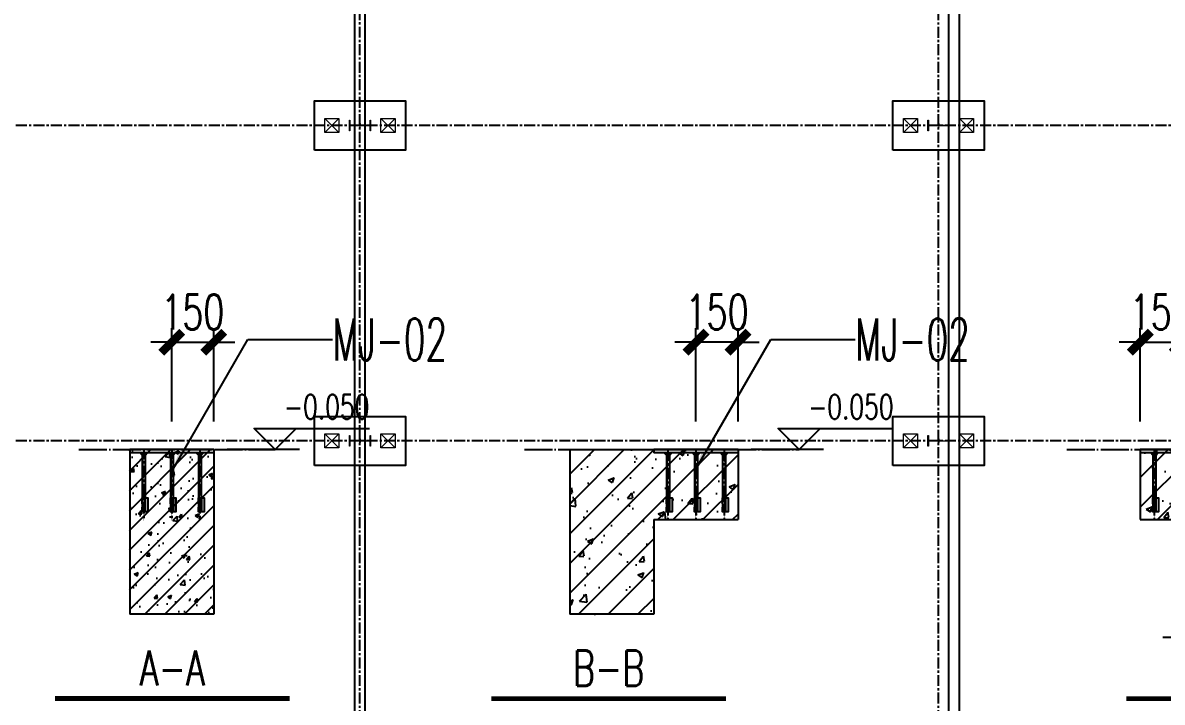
# Model space of a CAD drawing. Extents: x 782294 to 1727252, y -631030 to 17645.
# Drawn here: x 1043480 to 1075979, y -190389 to -171001 of the extents above; entities that cross this region are included whole.
import ezdxf
from ezdxf.enums import TextEntityAlignment as Align

# ---------------------------------------------------------------- set-up
doc = ezdxf.new("R2010")
doc.units = 0
for name, pattern in [('CENTER', [2, 1.25, -0.25, 0.25, -0.25]), ('ZN-CENTER', [2, 1.25, -0.25, 0.25, -0.25]), ('ZN-DOTE', [2.42, 2, -0.2, 0.02, -0.2])]:
    doc.linetypes.add(name, pattern=pattern)
doc.layers.get('Defpoints').update_dxf_attribs({"color": 210})
for name, color, linetype in [('!ZN1-填充-8', 8, 'Continuous'), ('!ZN2-WALL-5', 5, 'Continuous'), ('!ZN3-铝板幕墙-3', 3, 'Continuous'), ('!ZN6-轴线-1', 1, 'ZN-CENTER'), ('20剖面图$0$PUB_HATCH', 8, 'Continuous'), ('2钢材断面', 2, 'Continuous'), ('3符号', 3, 'Continuous'), ('40钢材投影', 40, 'Continuous'), ('ALT_CEN-0-30', 1, 'CENTER'), ('DIM', 173, 'Continuous'), ('DOTE', 1, 'CENTER'), ('S-BKL', 4, 'Continuous'), ('S-DOTE1', 140, 'CENTER'), ('S-HATCH1-W', 252, 'Continuous'), ('TEXT', 7, 'Continuous'), ('结构轮廓线', 1, 'Continuous')]:
    doc.layers.add(name, color=color, linetype=linetype)
doc.layers.add('S-col', color=2, linetype='Continuous', lineweight=0)
doc.layers.add('S-zhuang', color=1, linetype='Continuous', lineweight=0)
doc.styles.add('DHTEXT-1', font='romans.shx', dxfattribs={"width": 0.7, "bigfont": 'chinese.shx'})
doc.styles.add('卓越符号', font='ROMANS.shx', dxfattribs={"width": 0.7, "bigfont": 'CHINESE.shx'})
doc.dimstyles.new('ZN50', dxfattribs={"dimscale": 50, "dimtxt": 2.5, "dimasz": 1.5, "dimexe": 1, "dimexo": 2, "dimgap": 0.9, "dimtad": 1, "dimdec": 0, "dimdsep": 46, "dimtxsty": 'DHTEXT-1', "dimblk": 'ARCHTICK', "dimcen": 2.5, "dimclrd": 173, "dimclre": 173, "dimclrt": 7, "dimazin": 2, "dimtfac": 1, "dimtdec": 0, "dimtix": 1, "dimtmove": 2, "dimatfit": 3, "dimfxl": 0, "dimtolj": 1, "dimtzin": 12, "dimarcsym": 0})
pattern_1 = [(45, (1654171.65, -567365.26), (-53.0330086, 53.0330086), []), (50, (1654171.65, -567365.26), (215.178055, -18.82564), [22.5, -247.5]), (355, (1654171.65, -567365.26), (-41.6254, 225.65764), [18, -198]), (100.4514, (1654189.58, -567366.83), (173.552815, 206.831863), [19.122057, -210.342634]), (46.1842, (1654171.65, -567305.26), (320.172315, -49.655704), [33.75, -371.25]), (96.6356, (1654198.33, -567309.4), (280.39881, 292.23536), [28.683086, -315.5139]), (351.1842, (1654171.65, -567305.26), (280.398584, 292.23558), [27, -297]), (21, (1654201.65, -567320.26), (179.072116, -120.785667), [22.5, -247.5]), (326, (1654201.65, -567320.26), (72.9946, 217.545014), [18, -198]), (71.4514, (1654216.57, -567330.33), (252.066789, 96.75915), [19.122057, -210.342634]), (37.5, (1654171.65, -567365.26), (3.6479566, 99.868156), [0, -195.6, 0, -201, 0, -198.75]), (7.5, (1654171.65, -567365.26), (78.920861, 118.3235136), [0, -114.6, 0, -191.1, 0, -75.75]), (327.5, (1654104.75, -567365.26), (160.146731, -6.7664615), [0, -75, 0, -234, 0, -310.5]), (317.5, (1654074.75, -567365.26), (174.955851, 30.031495), [0, -97.5, 0, -155.4, 0, -220.5])]

# ---------------------------------------------------------------- blocks, each defined once
blk = doc.blocks.new('20250901082728')
at = {"layer": 'DOTE', "ltscale": 250}
for p, q in [((43500, -5993.9), (43500, 99662.3)), ((60000, -5994.5), (60000, 99662.3)), ((109500, 72000), (-8092.2, 72000)), ((109500, 63000), (-8092.2, 63000))]:
    blk.add_line(p, q, dxfattribs=at)
blk = doc.blocks.new('20240319170557')
at = {"layer": '!ZN1-填充-8'}
h = blk.add_hatch(color=252, dxfattribs=at)
h.dxf.hatch_style = 1
h.paths.add_polyline_path([(-105, 114.7), (-112.9, 114.7), (-105, 106.7)])
h = blk.add_hatch(color=252, dxfattribs=at)
h.dxf.hatch_style = 1
h.paths.add_polyline_path([(-95, 106.7), (-105, 106.7), (-105, 114.7), (-95, 114.7)])
h = blk.add_hatch(color=252, dxfattribs=at)
h.dxf.hatch_style = 1
h.paths.add_polyline_path([(-95, 114.7), (-87.1, 114.7), (-95, 106.7)])
h = blk.add_hatch(color=252, dxfattribs=at)
h.dxf.hatch_style = 1
h.paths.add_polyline_path([(-5, 114.7), (-12.9, 114.7), (-5, 106.7)])
h = blk.add_hatch(color=252, dxfattribs=at)
h.dxf.hatch_style = 1
h.paths.add_polyline_path([(5, 106.7), (-5, 106.7), (-5, 114.7), (5, 114.7)])
h = blk.add_hatch(color=252, dxfattribs=at)
h.dxf.hatch_style = 1
h.paths.add_polyline_path([(5, 114.7), (12.9, 114.7), (5, 106.7)])
h = blk.add_hatch(color=252, dxfattribs=at)
h.dxf.hatch_style = 1
h.paths.add_polyline_path([(95, 114.7), (87.1, 114.7), (95, 106.7)])
h = blk.add_hatch(color=252, dxfattribs=at)
h.dxf.hatch_style = 1
h.paths.add_polyline_path([(105, 106.7), (95, 106.7), (95, 114.7), (105, 114.7)])
h = blk.add_hatch(color=252, dxfattribs=at)
h.dxf.hatch_style = 1
h.paths.add_polyline_path([(105, 114.7), (112.9, 114.7), (105, 106.7)])
at = {"color": 8}
for p, q in [((-90.8, -46.3), (-99.2, -46.3)), ((-90.8, -47.3), (-99.2, -47.3)), ((-90.8, -48.4), (-99.2, -48.4)), ((-90.8, -49.4), (-99.2, -49.4)), ((-90.8, -50.5), (-99.2, -50.5)), ((-90.8, -51.5), (-99.2, -51.5)), ((-90.8, -51.5), (-99.2, -51.5)), ((-90.8, -52.6), (-99.2, -52.6)), ((-90.8, -53.6), (-99.2, -53.6)), ((-90.8, -54.6), (-99.2, -54.6)), ((-90.8, -55.7), (-99.2, -55.7)), ((-90.8, -56.7), (-99.2, -56.7)), ((-90.8, -57.8), (-99.2, -57.8)), ((-90.8, -58.8), (-99.2, -58.8)), ((-90.8, -59.9), (-99.2, -59.9)), ((-90.8, -60.9), (-99.2, -60.9)), ((-90.8, -62), (-99.2, -62)), ((-90.8, -62), (-99.2, -62)), ((-90.8, -63), (-99.2, -63)), ((-90.8, -64), (-99.2, -64)), ((-90.8, -65.1), (-99.2, -65.1)), ((-90.8, -66.1), (-99.2, -66.1)), ((-90.8, -67.2), (-99.2, -67.2)), ((-90.8, -68.2), (-99.2, -68.2)), ((-90.8, -69.3), (-99.2, -69.3)), ((-90.8, -70.3), (-99.2, -70.3)), ((-90.8, -71.3), (-99.2, -71.3)), ((-90.8, -72.4), (-99.2, -72.4)), ((-90.8, -73.4), (-99.2, -73.4)), ((-90.8, -74.5), (-99.2, -74.5)), ((-90.8, -75.5), (-99.2, -75.5)), ((-90.8, -76.6), (-99.2, -76.6)), ((-90.8, -77.6), (-99.2, -77.6)), ((-90.8, -78.6), (-99.2, -78.6)), ((-90.8, -79.7), (-99.2, -79.7)), ((-90.8, -80.7), (-99.2, -80.7)), ((9.2, -46.3), (0.8, -46.3)), ((9.2, -47.3), (0.8, -47.3)), ((9.2, -48.4), (0.8, -48.4)), ((9.2, -49.4), (0.8, -49.4)), ((9.2, -50.5), (0.8, -50.5)), ((9.2, -51.5), (0.8, -51.5)), ((9.2, -51.5), (0.8, -51.5)), ((9.2, -52.6), (0.8, -52.6)), ((9.2, -53.6), (0.8, -53.6)), ((9.2, -54.6), (0.8, -54.6)), ((9.2, -55.7), (0.8, -55.7)), ((9.2, -56.7), (0.8, -56.7)), ((9.2, -57.8), (0.8, -57.8)), ((9.2, -58.8), (0.8, -58.8)), ((9.2, -59.9), (0.8, -59.9)), ((9.2, -60.9), (0.8, -60.9)), ((9.2, -62), (0.8, -62)), ((9.2, -62), (0.8, -62)), ((9.2, -63), (0.8, -63)), ((9.2, -64), (0.8, -64)), ((9.2, -65.1), (0.8, -65.1)), ((9.2, -66.1), (0.8, -66.1)), ((9.2, -67.2), (0.8, -67.2)), ((9.2, -68.2), (0.8, -68.2)), ((9.2, -69.3), (0.8, -69.3)), ((9.2, -70.3), (0.8, -70.3)), ((9.2, -71.3), (0.8, -71.3)), ((9.2, -72.4), (0.8, -72.4)), ((9.2, -73.4), (0.8, -73.4)), ((9.2, -74.5), (0.8, -74.5)), ((9.2, -75.5), (0.8, -75.5)), ((9.2, -76.6), (0.8, -76.6)), ((9.2, -77.6), (0.8, -77.6)), ((9.2, -78.6), (0.8, -78.6)), ((9.2, -79.7), (0.8, -79.7)), ((9.2, -80.7), (0.8, -80.7)), ((109.2, -46.3), (100.8, -46.3)), ((109.2, -47.3), (100.8, -47.3)), ((109.2, -48.4), (100.8, -48.4)), ((109.2, -49.4), (100.8, -49.4)), ((109.2, -50.5), (100.8, -50.5)), ((109.2, -51.5), (100.8, -51.5)), ((109.2, -51.5), (100.8, -51.5)), ((109.2, -52.6), (100.8, -52.6)), ((109.2, -53.6), (100.8, -53.6)), ((109.2, -54.6), (100.8, -54.6)), ((109.2, -55.7), (100.8, -55.7)), ((109.2, -56.7), (100.8, -56.7)), ((109.2, -57.8), (100.8, -57.8)), ((109.2, -58.8), (100.8, -58.8)), ((109.2, -59.9), (100.8, -59.9)), ((109.2, -60.9), (100.8, -60.9)), ((109.2, -62), (100.8, -62)), ((109.2, -62), (100.8, -62)), ((109.2, -63), (100.8, -63)), ((109.2, -64), (100.8, -64)), ((109.2, -65.1), (100.8, -65.1)), ((109.2, -66.1), (100.8, -66.1)), ((109.2, -67.2), (100.8, -67.2)), ((109.2, -68.2), (100.8, -68.2)), ((109.2, -69.3), (100.8, -69.3)), ((109.2, -70.3), (100.8, -70.3)), ((109.2, -71.3), (100.8, -71.3)), ((109.2, -72.4), (100.8, -72.4)), ((109.2, -73.4), (100.8, -73.4)), ((109.2, -74.5), (100.8, -74.5)), ((109.2, -75.5), (100.8, -75.5)), ((109.2, -76.6), (100.8, -76.6)), ((109.2, -77.6), (100.8, -77.6)), ((109.2, -78.6), (100.8, -78.6)), ((109.2, -79.7), (100.8, -79.7)), ((109.2, -80.7), (100.8, -80.7)), ((-90.8, -81.8), (-99.2, -81.8)), ((-90.8, -82.8), (-99.2, -82.8)), ((-90.8, -83.9), (-99.2, -83.9)), ((-90.8, -84.9), (-99.2, -84.9)), ((-90.8, -86), (-99.2, -86)), ((-90.8, -87), (-99.2, -87)), ((-90.8, -88), (-99.2, -88)), ((-90.8, -89.1), (-99.2, -89.1)), ((-90.8, -90.1), (-99.2, -90.1)), ((-90.8, -91.2), (-99.2, -91.2)), ((-90.8, -92.2), (-99.2, -92.2)), ((-90.8, -93.3), (-99.2, -93.3)), ((-90.8, -94.3), (-99.2, -94.3)), ((9.2, -81.8), (0.8, -81.8)), ((9.2, -82.8), (0.8, -82.8)), ((9.2, -83.9), (0.8, -83.9)), ((9.2, -84.9), (0.8, -84.9)), ((9.2, -86), (0.8, -86)), ((9.2, -87), (0.8, -87)), ((9.2, -88), (0.8, -88)), ((9.2, -89.1), (0.8, -89.1)), ((9.2, -90.1), (0.8, -90.1)), ((9.2, -91.2), (0.8, -91.2)), ((9.2, -92.2), (0.8, -92.2)), ((9.2, -93.3), (0.8, -93.3)), ((9.2, -94.3), (0.8, -94.3)), ((109.2, -81.8), (100.8, -81.8)), ((109.2, -82.8), (100.8, -82.8)), ((109.2, -83.9), (100.8, -83.9)), ((109.2, -84.9), (100.8, -84.9)), ((109.2, -86), (100.8, -86)), ((109.2, -87), (100.8, -87)), ((109.2, -88), (100.8, -88)), ((109.2, -89.1), (100.8, -89.1)), ((109.2, -90.1), (100.8, -90.1)), ((109.2, -91.2), (100.8, -91.2)), ((109.2, -92.2), (100.8, -92.2)), ((109.2, -93.3), (100.8, -93.3)), ((109.2, -94.3), (100.8, -94.3))]:
    blk.add_line(p, q, dxfattribs=at)
at = {"layer": '2钢材断面'}
for p, q in [((-150, 126.7), (-150, 114.7)), ((150, 126.7), (-150, 126.7)), ((150, 126.7), (150, 114.7)), ((-94, 114.7), (-150, 114.7)), ((94, 114.7), (-94, 114.7)), ((150, 114.7), (94, 114.7))]:
    blk.add_line(p, q, dxfattribs=at)
at = {"layer": '40钢材投影'}
for p, q in [((-105, 106.7), (-112.9, 114.7)), ((-105, 114.7), (-105, -95.3)), ((-95, 114.7), (-95, -95.3)), ((-95, 106.7), (-87.1, 114.7)), ((-5, 106.7), (-12.9, 114.7)), ((-5, 114.7), (-5, -95.3)), ((5, 114.7), (5, -95.3)), ((5, 106.7), (12.9, 114.7)), ((95, 106.7), (87.1, 114.7)), ((95, 114.7), (95, -95.3)), ((105, 114.7), (105, -95.3)), ((105, 106.7), (112.9, 114.7)), ((-95, -95.3), (-105, -95.3)), ((5, -95.3), (-5, -95.3)), ((105, -95.3), (95, -95.3))]:
    blk.add_line(p, q, dxfattribs=at)
for points in [[(-105, -67.3), (-105, -45.3), (-95, -45.3), (-95, -95.3), (-105, -95.3), (-105, -79.3)], [(-95, -67.3), (-95, -45.3), (-85, -45.3), (-85, -95.3), (-95, -95.3), (-95, -79.3)], [(-5, -67.3), (-5, -45.3), (5, -45.3), (5, -95.3), (-5, -95.3), (-5, -79.3)], [(5, -67.3), (5, -45.3), (15, -45.3), (15, -95.3), (5, -95.3), (5, -79.3)], [(95, -67.3), (95, -45.3), (105, -45.3), (105, -95.3), (95, -95.3), (95, -79.3)], [(105, -67.3), (105, -45.3), (115, -45.3), (115, -95.3), (105, -95.3), (105, -79.3)]]:
    blk.add_lwpolyline(points, dxfattribs=at)
at = {"layer": 'ALT_CEN-0-30', "ltscale": 0.3}
for p, q in [((-100, 126.7), (-100, -126.7)), ((0, 126.7), (0, -126.7)), ((100, 126.7), (100, -126.7))]:
    blk.add_line(p, q, dxfattribs=at)
blk = doc.blocks.new('*U24')
at = {"ltscale": 10}
blk.add_line((3.48, 0), (-6.85, 0), dxfattribs=at)
blk.add_lwpolyline([(3, 3), (0, 0), (-3, 3), (13.45, 3)])
at = {"color": 0, "style": '卓越符号', "width": 0.7, "flags": 8}
blk.add_attdef('±0.000', text='', height=3.5, dxfattribs=at).set_placement((13.45, 4.35), align=Align.RIGHT)
blk = doc.blocks.new('_ArchTick')
at = {"color": 0, "linetype": 'ByBlock', "const_width": 0.4}
blk.add_lwpolyline([(-0.5, -0.5), (0.5, 0.5)], dxfattribs=at)
blk = doc.blocks.new('*U402')
at = {"const_width": 0.7}
blk.add_lwpolyline([(-16.73, 0), (16.73, 0)], dxfattribs=at)
at = {"color": 0, "style": '卓越符号', "width": 0.7, "flags": 8}
blk.add_attdef('图名', text='', height=5, dxfattribs=at).set_placement((0, 1.85), align=Align.CENTER)
blk.add_attdef('比例', (19.53, 1.85), '', height=4, dxfattribs=at)
blk = doc.blocks.new('*D343')
at = {"layer": 'Defpoints', "color": 0, "ltscale": 500, "transparency": 16777216}
for p in [(336517.1, -253186.3), (336367.1, -253569.3), (336517.1, -253569.3)]:
    blk.add_point(p, dxfattribs=at)
at = {"layer": 'DIM', "color": 173, "linetype": 'ByBlock', "lineweight": -2, "ltscale": 500, "transparency": 16777216}
for p, q in [((336367.1, -253469.3), (336367.1, -253136.3)), ((336517.1, -253469.3), (336517.1, -253136.3)), ((336367.1, -253186.3), (336292.1, -253186.3)), ((336367.1, -253186.3), (336517.1, -253186.3)), ((336517.1, -253186.3), (336592.1, -253186.3))]:
    blk.add_line(p, q, dxfattribs=at)
at = {"layer": 'DIM', "color": 173, "lineweight": -2, "ltscale": 500, "transparency": 16777216, "xscale": 75, "yscale": 75, "zscale": 75}
blk.add_blockref('_ArchTick', (336367.1, -253186.3), dxfattribs=at)
at = {"layer": 'DIM', "color": 173, "lineweight": -2, "ltscale": 500, "transparency": 16777216, "xscale": 75, "yscale": 75, "zscale": 75, "rotation": 180}
blk.add_blockref('_ArchTick', (336517.1, -253186.3), dxfattribs=at)
at = {"layer": 'DIM', "color": 7, "ltscale": 500, "transparency": 16777216, "insert": (336442.1, -253078.8), "char_height": 125, "attachment_point": 5, "style": 'DHTEXT-1'}
blk.add_mtext('\\A1;150', dxfattribs=at)
blk = doc.blocks.new('*U403')
at = {"const_width": 0.7}
blk.add_lwpolyline([(-16.73, 0), (16.73, 0)], dxfattribs=at)
at = {"color": 0, "style": '卓越符号', "width": 0.7, "flags": 8}
blk.add_attdef('图名', text='', height=5, dxfattribs=at).set_placement((0, 1.85), align=Align.CENTER)
blk.add_attdef('比例', (19.53, 1.85), '', height=4, dxfattribs=at)
blk = doc.blocks.new('*D344')
at = {"layer": 'Defpoints', "color": 0, "ltscale": 500, "transparency": 16777216}
for p in [(338309.9, -253186.3), (338309.9, -253569.3), (338459.9, -253569.3)]:
    blk.add_point(p, dxfattribs=at)
at = {"layer": 'DIM', "color": 173, "linetype": 'ByBlock', "lineweight": -2, "ltscale": 500, "transparency": 16777216}
for p, q in [((338309.9, -253469.3), (338309.9, -253136.3)), ((338459.9, -253469.3), (338459.9, -253136.3)), ((338309.9, -253186.3), (338234.9, -253186.3)), ((338459.9, -253186.3), (338309.9, -253186.3)), ((338459.9, -253186.3), (338534.9, -253186.3))]:
    blk.add_line(p, q, dxfattribs=at)
at = {"layer": 'DIM', "color": 173, "lineweight": -2, "ltscale": 500, "transparency": 16777216, "xscale": 75, "yscale": 75, "zscale": 75}
blk.add_blockref('_ArchTick', (338309.9, -253186.3), dxfattribs=at)
at = {"layer": 'DIM', "color": 173, "lineweight": -2, "ltscale": 500, "transparency": 16777216, "xscale": 75, "yscale": 75, "zscale": 75, "rotation": 180}
blk.add_blockref('_ArchTick', (338459.9, -253186.3), dxfattribs=at)
at = {"layer": 'DIM', "color": 7, "ltscale": 500, "transparency": 16777216, "insert": (338384.9, -253078.8), "char_height": 125, "attachment_point": 5, "style": 'DHTEXT-1'}
blk.add_mtext('\\A1;150', dxfattribs=at)
blk = doc.blocks.new('*D345')
at = {"layer": 'Defpoints', "color": 0, "ltscale": 500, "transparency": 16777216}
for p in [(340138.3, -253186.3), (339988.3, -253569.3), (340138.3, -253569.3)]:
    blk.add_point(p, dxfattribs=at)
at = {"layer": 'DIM', "color": 173, "linetype": 'ByBlock', "lineweight": -2, "ltscale": 500, "transparency": 16777216}
for p, q in [((339988.3, -253469.3), (339988.3, -253136.3)), ((340138.3, -253469.3), (340138.3, -253136.3)), ((339988.3, -253186.3), (339913.3, -253186.3)), ((339988.3, -253186.3), (340138.3, -253186.3)), ((340138.3, -253186.3), (340213.3, -253186.3))]:
    blk.add_line(p, q, dxfattribs=at)
at = {"layer": 'DIM', "color": 173, "lineweight": -2, "ltscale": 500, "transparency": 16777216, "xscale": 75, "yscale": 75, "zscale": 75}
blk.add_blockref('_ArchTick', (339988.3, -253186.3), dxfattribs=at)
at = {"layer": 'DIM', "color": 173, "lineweight": -2, "ltscale": 500, "transparency": 16777216, "xscale": 75, "yscale": 75, "zscale": 75, "rotation": 180}
blk.add_blockref('_ArchTick', (340138.3, -253186.3), dxfattribs=at)
at = {"layer": 'DIM', "color": 7, "ltscale": 500, "transparency": 16777216, "insert": (340063.3, -253078.8), "char_height": 125, "attachment_point": 5, "style": 'DHTEXT-1'}
blk.add_mtext('\\A1;150', dxfattribs=at)
blk = doc.blocks.new('*U404')
at = {"const_width": 0.7}
blk.add_lwpolyline([(-16.73, 0), (16.73, 0)], dxfattribs=at)
at = {"color": 0, "style": '卓越符号', "width": 0.7, "flags": 8}
blk.add_attdef('图名', text='', height=5, dxfattribs=at).set_placement((0, 1.85), align=Align.CENTER)
blk.add_attdef('比例', (19.53, 1.85), '', height=4, dxfattribs=at)
blk = doc.blocks.new('20250922145040')
at = {"layer": 'S-col'}
blk.add_lwpolyline([(-0.375, -0.188), (-0.375, 0.187), (-0.36, 0.187), (-0.36, 0.005), (0.36, 0.005), (0.36, 0.187), (0.375, 0.187), (0.375, -0.188), (0.36, -0.188), (0.36, -0.005), (-0.36, -0.005), (-0.36, -0.188)], close=True, dxfattribs=at)
blk = doc.blocks.new('S-ZHUANG-400')
at = {"layer": 'S-zhuang'}
for p, q in [((200, -200), (-200, 200)), ((-200, -200), (200, 200))]:
    blk.add_line(p, q, dxfattribs=at)
blk.add_lwpolyline([(-200, 200), (200, 200), (200, -200), (-200, -200)], close=True, dxfattribs=at)
blk = doc.blocks.new('CT2')
at = {"layer": 'S-DOTE1', "ltscale": 0.25}
for p, q in [((-193565, -187166), (-193685, -187166)), ((-193625, -187226), (-193625, -187106))]:
    blk.add_line(p, q, dxfattribs=at)
at = {"layer": 'S-HATCH1-W'}
blk.add_lwpolyline([(-194325, -185866), (-192925, -185866), (-192925, -188466), (-194325, -188466)], close=True, dxfattribs=at)
at = {"layer": 'S-zhuang'}
for p in [(-193625, -186366), (-193625, -187966)]:
    blk.add_blockref('S-ZHUANG-400', p, dxfattribs=at)
blk = doc.blocks.new('A$Cda0970a6')
at = {"layer": 'S-BKL'}
for p, q in [((43350, 0), (43350, 90000)), ((60300, 0), (60300, 90000))]:
    blk.add_line(p, q, dxfattribs=at)
for points in [[(43650, 0), (43650, 90000)], [(60600, 0), (60600, 90000)]]:
    blk.add_lwpolyline(points, dxfattribs=at)
at = {"layer": 'S-col', "xscale": 800.0000000000005, "yscale": 800.0000000000005, "zscale": 800.0000000000005}
for p in [(43500, 72000), (60000, 72000), (43500, 63000), (60000, 63000)]:
    blk.add_blockref('20250922145040', p, dxfattribs=at)
at = {"layer": 'S-zhuang', "rotation": 90}
for p in [(-143666, 265625), (-127166, 265625), (-143666, 256625), (-127166, 256625)]:
    blk.add_blockref('CT2', p, dxfattribs=at)
blk = doc.blocks.new('20250913091602')
at = {"layer": '!ZN1-填充-8', "ltscale": 20}
h = blk.add_hatch(dxfattribs=at)
h.set_pattern_fill('钢筋混凝土', color=256, scale=20)
h.set_pattern_definition([(45, (62166, 69172.554), (-35.35534, 35.35534), []), (50, (62166, 69172.55), (143.45204, -12.55043), [15, -165]), (355, (62166, 69172.55), (-27.75027, 150.43843), [12, -132]), (100.4514, (62177.95, 69171.51), (115.70188, 137.8879), [12.74804, -140.22842]), (46.1842, (62166, 69212.55), (213.4482, -33.1038), [22.5, -247.5]), (96.6356, (62183.79, 69209.8), (186.93254, 194.82357), [19.12206, -210.3426]), (351.1842, (62166, 69212.55), (186.9324, 194.8237), [18, -198]), (21, (62186, 69202.55), (119.38141, -80.52378), [15, -165]), (326, (62186, 69202.55), (48.66307, 145.03), [12, -132]), (71.4514, (62195.95, 69195.84), (168.04453, 64.5061), [12.74804, -140.22842]), (37.5, (62166, 69172.554), (2.43197, 66.57877), [0, -130.4, 0, -134, 0, -132.5]), (7.5, (62166, 69172.554), (52.61391, 78.88234), [0, -76.4, 0, -127.4, 0, -50.5]), (327.5, (62121.4, 69172.554), (106.764487, -4.510974), [0, -50, 0, -156, 0, -207]), (317.5, (62101.4, 69172.55), (116.63723, 20.021), [0, -65, 0, -103.6, 0, -147])])
h.paths.add_polyline_path([(-152.8, 888.4), (-152.8, 688.4), (-152, 300.9), (148, 300.9), (148, 888.4)])
at = {"layer": '!ZN2-WALL-5'}
for p, q in [((-152, 888.4), (-152, 300.9)), ((148, 888.4), (148, 300.9)), ((148, 300.9), (-152, 300.9))]:
    blk.add_line(p, q, dxfattribs=at)
at = {"layer": '!ZN6-轴线-1', "color": 1, "linetype": 'ZN-DOTE', "ltscale": 50}
blk.add_line((-333.2, 888.4), (366.3, 888.4), dxfattribs=at)
at = {"layer": '3符号', "color": 7}
ref = blk.add_blockref('*U24', (366.3, 888.4), dxfattribs=dict(at, xscale=25, yscale=25, zscale=25))
ref.add_attrib('±0.000', '-0.050', dxfattribs={"layer": '0', "color": 0, "height": 87.5, "style": '卓越符号', "width": 0.7}).set_placement((702.5, 997.1), align=Align.RIGHT)
ref = blk.add_blockref('*U402', (0, 0), dxfattribs=dict(at, xscale=25, yscale=25, zscale=25))
ref.add_attrib('图名', 'A-A', dxfattribs={"layer": '0', "color": 0, "height": 125, "style": '卓越符号', "width": 0.7}).set_placement((0, 46.2), align=Align.CENTER)
at = {"layer": 'ALT_CEN-0-30', "linetype": 'ByBlock', "ltscale": 50}
blk.add_blockref('20240319170557', (-2, 761.6), dxfattribs=at)
at = {"layer": 'TEXT', "ltscale": 500, "style": 'DHTEXT-1', "width": 0.6}
blk.add_text('MJ-02', height=150, dxfattribs=at).set_placement((570.8, 1280.8), align=Align.MIDDLE_LEFT)
at = {"layer": 'DIM', "ltscale": 500}
dim = blk.add_linear_dim(base=(148, 1271.3), p1=(-2, 888.4), p2=(148, 888.4), dimstyle='ZN50', dxfattribs=at)
dim.commit()
dim.dimension.update_dxf_attribs({"geometry": '*D343', "text_midpoint": (73, 1378.8), "insert": (-336369.1, 254457.6)})
at = {"layer": 'DIM', "color": 1}
blk.add_leader([(-2, 810.4), (269.6, 1280.8), (570.8, 1280.8)], dimstyle='ZN50', dxfattribs=at)
blk = doc.blocks.new('20250913091607')
at = {"layer": '20剖面图$0$PUB_HATCH'}
h = blk.add_hatch(dxfattribs=at)
h.set_pattern_fill('钢筋混凝土', color=256, scale=30, style=0)
h.set_pattern_definition(pattern_1)
h.paths.add_polyline_path([(161.3, 842.2), (-138.7, 842.2), (-138.7, 254.7), (161.3, 254.7)])
h = blk.add_hatch(dxfattribs=at)
h.set_pattern_fill('钢筋混凝土', color=256, scale=30, style=0)
h.set_pattern_definition(pattern_1)
h.paths.add_polyline_path([(161.3, 842.2), (161.3, 592.2), (461.3, 592.2), (461.3, 842.2)])
at = {"layer": '!ZN2-WALL-5'}
for p, q in [((-138.7, 842.2), (461.3, 842.2)), ((-138.7, 842.2), (-138.7, 254.7)), ((461.3, 842.2), (461.3, 592.2)), ((161.3, 592.2), (461.3, 592.2)), ((161.3, 592.2), (161.3, 254.7)), ((161.3, 254.7), (-138.7, 254.7))]:
    blk.add_line(p, q, dxfattribs=at)
at = {"layer": '!ZN6-轴线-1', "color": 1, "linetype": 'ZN-DOTE', "ltscale": 50}
blk.add_line((-300.6, 842.2), (679.5, 842.2), dxfattribs=at)
at = {"layer": '3符号', "color": 7}
ref = blk.add_blockref('*U24', (679.5, 842.2), dxfattribs=dict(at, xscale=25, yscale=25, zscale=25))
ref.add_attrib('±0.000', '-0.050', dxfattribs={"layer": '0', "color": 0, "height": 87.5, "style": '卓越符号', "width": 0.7}).set_placement((1015.7, 950.9), align=Align.RIGHT)
ref = blk.add_blockref('*U403', (0, -46.2), dxfattribs=dict(at, xscale=25, yscale=25, zscale=25))
ref.add_attrib('图名', 'B-B', dxfattribs={"layer": '0', "color": 0, "height": 125, "style": '卓越符号', "width": 0.7}).set_placement((0, 0), align=Align.CENTER)
at = {"layer": 'ALT_CEN-0-30', "linetype": 'ByBlock', "ltscale": 50}
blk.add_blockref('20240319170557', (311.3, 715.5), dxfattribs=at)
at = {"layer": 'TEXT', "ltscale": 500, "style": 'DHTEXT-1', "width": 0.6}
blk.add_text('MJ-02', height=150, dxfattribs=at).set_placement((879, 1234.6), align=Align.MIDDLE_LEFT)
at = {"layer": 'DIM', "ltscale": 500}
dim = blk.add_linear_dim(base=(311.3, 1225.2), p1=(461.3, 842.2), p2=(311.3, 842.2), dimstyle='ZN50', dxfattribs=at)
dim.commit()
dim.dimension.update_dxf_attribs({"geometry": '*D344', "text_midpoint": (386.3, 1332.7), "insert": (-337998.7, 254411.4)})
at = {"layer": 'DIM', "color": 1}
blk.add_leader([(306.3, 764.2), (577.8, 1234.6), (879, 1234.6)], dimstyle='ZN50', dxfattribs=at)
blk = doc.blocks.new('20250913091611')
at = {"layer": '20剖面图$0$PUB_HATCH'}
h = blk.add_hatch(dxfattribs=at)
h.set_pattern_fill('钢筋混凝土', color=256, scale=30, style=0)
h.set_pattern_definition([(45, (1530952.92, -567365.26), (-53.0330086, 53.0330086), []), (50, (1530952.92, -567365.26), (215.178055, -18.82564), [22.5, -247.5]), (355, (1530952.92, -567365.26), (-41.6254, 225.65764), [18, -198]), (100.4514, (1530970.85, -567366.83), (173.552815, 206.831863), [19.122057, -210.342634]), (46.1842, (1530952.92, -567305.26), (320.172315, -49.655704), [33.75, -371.25]), (96.6356, (1530979.6, -567309.4), (280.39881, 292.23536), [28.683086, -315.5139]), (351.1842, (1530952.92, -567305.26), (280.398584, 292.23558), [27, -297]), (21, (1530982.92, -567320.26), (179.072116, -120.785667), [22.5, -247.5]), (326, (1530982.92, -567320.26), (72.9946, 217.545014), [18, -198]), (71.4514, (1530997.84, -567330.33), (252.066789, 96.75915), [19.122057, -210.342634]), (37.5, (1530952.92, -567365.26), (3.6479566, 99.868156), [0, -195.6, 0, -201, 0, -198.75]), (7.5, (1530952.92, -567365.26), (78.920861, 118.3235136), [0, -114.6, 0, -191.1, 0, -75.75]), (327.5, (1530886.02, -567365.26), (160.146731, -6.7664615), [0, -75, 0, -234, 0, -310.5]), (317.5, (1530856.02, -567365.26), (174.955851, 30.031495), [0, -97.5, 0, -155.4, 0, -220.5])])
h.paths.add_polyline_path([(30.8, 173.4), (130.8, 173.4), (130.8, 842.2), (-369.1, 842.2), (-369.1, 592.2), (-169.1, 592.2), (-169.1, 173.4), (-69.2, 173.4), (-44.2, 273.4), (5.8, 73.3)])
at = {"layer": '!ZN2-WALL-5'}
for p, q in [((-369.1, 842.2), (130.8, 842.2)), ((-369.1, 842.2), (-369.1, 592.2)), ((130.8, 842.2), (130.8, 173.4)), ((-369.1, 592.2), (-169.1, 592.2)), ((-169.1, 592.2), (-169.1, 173.4))]:
    blk.add_line(p, q, dxfattribs=at)
at = {"layer": '!ZN6-轴线-1', "color": 1, "linetype": 'ZN-DOTE', "ltscale": 50}
blk.add_line((-631.1, 842.2), (349, 842.2), dxfattribs=at)
at = {"layer": '3符号'}
blk.add_lwpolyline([(-289.1, 173.4), (-69.2, 173.4), (-44.2, 273.4), (5.8, 73.3), (30.8, 173.4), (250.8, 173.4)], dxfattribs=at)
at = {"layer": '3符号', "color": 7}
ref = blk.add_blockref('*U24', (349, 842.2), dxfattribs=dict(at, xscale=25, yscale=25, zscale=25))
ref.add_attrib('±0.000', '-0.050', dxfattribs={"layer": '0', "color": 0, "height": 87.5, "style": '卓越符号', "width": 0.7}).set_placement((685.3, 950.9), align=Align.RIGHT)
ref = blk.add_blockref('*U404', (0, -46.2), dxfattribs=dict(at, xscale=25, yscale=25, zscale=25))
ref.add_attrib('图名', 'C-C', dxfattribs={"layer": '0', "color": 0, "height": 125, "style": '卓越符号', "width": 0.7}).set_placement((0, 0), align=Align.CENTER)
at = {"layer": 'ALT_CEN-0-30', "linetype": 'ByBlock', "ltscale": 50}
blk.add_blockref('20240319170557', (-219.1, 715.5), dxfattribs=at)
at = {"layer": 'TEXT', "ltscale": 500, "style": 'DHTEXT-1', "width": 0.6}
blk.add_text('MJ-02', height=150, dxfattribs=at).set_placement((348.6, 1234.6), align=Align.MIDDLE_LEFT)
at = {"layer": 'DIM', "ltscale": 500}
dim = blk.add_linear_dim(base=(-219.1, 1225.2), p1=(-369.1, 842.2), p2=(-219.1, 842.2), dimstyle='ZN50', dxfattribs=at)
dim.commit()
dim.dimension.update_dxf_attribs({"geometry": '*D345', "text_midpoint": (-294.1, 1332.7), "insert": (-340357.4, 254411.4)})
at = {"layer": 'DIM', "color": 1}
blk.add_leader([(-224.1, 764.2), (47.4, 1234.6), (348.6, 1234.6)], dimstyle='ZN50', dxfattribs=at)

msp = doc.modelspace()

# ---------------------------------------------------------------- block references
at = {"layer": '!ZN3-铝板幕墙-3', "ltscale": 1750}
msp.add_blockref('A$Cda0970a6', (1009597.3, -245931.2), dxfattribs=at)
at = {"ltscale": 2000}
msp.add_blockref('20250901082728', (1009597.3, -245931.2), dxfattribs=at)
at = {"layer": '结构轮廓线', "ltscale": 500, "xscale": 8, "yscale": 8, "zscale": 8}
for name, p in [('20250913091602', (1047745.5, -190286.3)), ('20250913091607', (1060191.3, -189917)), ('20250913091611', (1078306.3, -189917))]:
    msp.add_blockref(name, p, dxfattribs=at)

doc.saveas('drawing.dxf')
